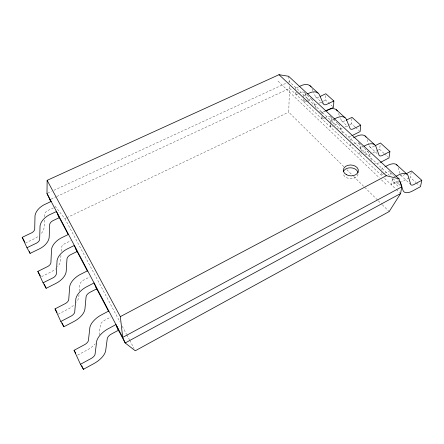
<?xml version="1.0" encoding="UTF-8"?>
<svg xmlns="http://www.w3.org/2000/svg" width="444" height="444" viewBox="0 0 444 444"><rect width="100%" height="100%" fill="white"/><g stroke="black" fill="none" stroke-linecap="round" stroke-linejoin="round"><path stroke-width="0.33" stroke-dasharray="2.22 1.67" d="M44.35 220.107L44.167 226.801A15.29 10.084 -23.2 0 1 40.437 234.426M44.444 216.761L44.5 214.752A5.267 3.546 -24.9 0 1 47.98 210.467L53.435 207.914M321.7 118.776L321.772 116.084M321.845 113.387L321.883 112.043M322.2 116.483L322.128 119.181L324.353 118.098M322.272 113.792L322.311 112.443L325.23 111.033M332.556 106.438L325.613 100.1L325.779 95.01M343.878 166.733L288.728 112.171L289.555 85.686M330.297 126.928L330.38 124.903M330.491 122.205L330.575 120.185M330.847 124.642L330.736 127.339L332.417 126.512M330.874 123.97L331.019 120.596L333.372 119.447M60.933 255.344L60.689 260.034A16.017 9.901 -24.9 0 1 57.648 266.727M61.144 251.326L61.322 247.974A5.517 3.485 -26.4 0 1 65.007 243.556L70.746 240.77M355.056 126.962L351.515 123.732L351.898 118.62M350.455 143.862L350.299 145.882L353.74 144.145M350.71 140.487L350.81 139.138L353.818 137.629M79.021 294.572L78.854 296.575A16.828 9.629 -26.4 0 1 76.451 302.225M79.298 291.236L79.842 284.554A5.794 3.391 -27.7 0 1 83.766 280.003L89.743 276.978M359.956 152.103L359.707 154.801L361.444 153.907M360.206 149.406L360.328 148.057L362.759 146.82M99.162 334.954L100.344 325.041A6.105 3.252 -29 0 1 104.523 320.34L110.817 317.022M384.066 153.43L379.631 149.384L380.269 144.272M381.485 172.411L381.124 175.103L384.082 173.537M381.84 169.725L382.018 168.381L384.815 166.916M411.205 172.239L410.267 177.334L415.889 182.462M409.102 177.961L402.686 181.402A15.052 6.96 -44.8 0 1 401.526 181.979M77.628 355.106L87.252 349.939A17.727 9.235 -27.8 0 0 95.299 343.784M405.128 174.342L403.38 175.252A5.184 2.398 -44.8 0 1 400.505 175.047L400.355 174.708M384.671 173.227L386.447 172.289A5.317 2.531 -44.3 0 1 389.582 171.933M58.092 314.241L67.893 309.196A16.828 9.629 -26.4 0 0 74.514 304.451M372.882 152.858L377.789 150.333M378.405 150.017L379.631 149.384M374.386 146.093L372.594 146.981A4.956 2.536 -45.6 0 1 369.697 146.653L369.081 145.083M363.758 152.719L364.913 152.126A5.15 2.631 -44.9 0 1 368.526 152.514L371.672 160.9M354.312 143.85L355.461 143.273A5.078 2.675 -45.2 0 1 359.074 143.706L362.126 151.548M41.531 276.656L50.35 272.289A16.017 9.901 -24.9 0 0 55.589 268.814M344.949 126.984L349.128 124.914M349.722 124.62L351.515 123.732M334.665 125.402L335.786 124.853A4.923 2.747 -45.8 0 1 339.405 125.375L342.973 133.922M324.908 117.827L327.134 116.744A4.862 2.781 -46 0 1 330.747 117.305L333.905 124.664M25.347 243.023L34.388 238.7A15.29 10.084 -23.2 0 0 39.033 235.731M319.23 103.152L322.716 101.487M323.293 101.21L325.613 100.1M307.248 100.721L304.184 102.175L304.184 100.161M307.864 100.427L309.091 99.85A4.723 2.836 -46.7 0 1 312.698 100.483L316.611 109.141M55.012 206.177L64.863 218.598L66.112 218.004M66.739 217.704L288.728 112.171M306.465 94.378L304.179 95.454L304.179 96.798M298.096 93.823L296.276 94.677L296.242 91.997M298.707 93.54L301.137 92.396A4.662 2.864 -47 0 1 304.739 93.068L308.747 101.748M51.132 199.112L56.16 196.781M56.788 196.487L289.616 88.367L382.6 176.496M298.451 86.913L296.187 87.968L296.204 89.311M47.619 193.207L51.393 191.464M53.913 190.304L285.542 83.478M288.345 82.184L289.46 81.668L389.604 175.485M344.944 120.818L344.378 121.068A4.745 2.642 -46.6 0 1 341.475 120.635L340.271 117.799M318.964 96.992L318.415 97.23A4.557 2.725 -47.5 0 1 315.512 96.709L313.653 92.591M355.561 127.422L359.107 130.658M384.56 153.879L388.006 157.026M416.4 182.928L419.469 185.731M315.69 96.931L323.132 103.796M341.636 120.851L347.857 126.584M369.852 146.864L377.367 153.785M400.649 175.247L410.461 184.299M304.412 92.568L312.371 99.989M330.436 116.816L339.099 124.892M358.78 143.229L368.237 152.042M395.204 177.167L389.776 172.111A5.317 2.531 -44.3 0 1 390.043 172.572L391.12 175.741M397.674 179.47L398.662 180.392M400.288 185.492L392.474 178.177L391.442 184.882L396.814 182.001A5.395 2.481 -44.1 0 1 399.15 181.346M393.589 182.057L398.912 187.063M384.565 178.36L395.776 188.989M396.259 189.449L399.633 192.641M278.016 81.135L379.531 178.011M381.529 179.92L387.029 185.17M346.831 169.658L353.235 175.991M353.724 176.479L377.855 200.349M378.344 200.838L381.79 204.246M382.284 204.734L389.177 211.555M64.863 218.598L119.974 322.011M122.255 326.29L126.496 334.249M126.818 334.859L129.432 339.754M129.753 340.365L133.994 348.318M311.988 88.833L313.375 91.963M338.5 113.453L340.021 117.177M367.06 139.583L368.859 144.472M391.985 178.272L392.846 180.808A15.052 6.96 -44.8 0 0 399.295 182.817M398.118 167.632L399.95 173.421M288.622 76.274L289.494 83.011M295.793 87.601L295.821 89.61M295.859 92.297L295.887 94.306M303.774 95.077L303.779 98.435M303.779 99.106L303.785 101.793M358.058 174.159A7.504 5.433 3.4 0 1 350.566 178.671A7.504 5.433 3.4 0 1 343.179 173.654M325.441 111.211A13.392 7.842 -47.2 0 1 319.591 111.738M316.517 104.251A13.22 7.909 -47.5 0 1 312.598 104.573M350.688 136.114A13.964 7.581 -46.3 0 1 346.709 136.597M342.169 128.166A13.775 7.67 -46.6 0 1 337.357 128.433M379.304 162.793A14.585 7.248 -45.4 0 1 374.447 163.287M371.134 153.713A14.386 7.359 -45.7 0 1 365.179 154.579"/><path stroke-width="0.67" d="M50.838 201.526L46.986 193.495L47.142 180.347L279.021 74.697L288.622 76.274L398.967 178.788L401.753 186.863L400.593 193.556L389.177 211.555L135.298 350.766L125.186 342.968L116.944 327.295M320.213 96.404L325.818 93.74L333.833 100.966L333.549 107.343L326.523 110.734M346.12 120.235L351.992 117.344L360.689 125.191L360.117 131.579L352.897 135.204A13.964 7.581 -46.3 0 1 351.781 135.709M374.991 145.782L380.43 142.996L389.904 151.543L388.994 157.925L381.563 161.799A14.585 7.248 -45.4 0 1 380.419 162.349M406.277 173.726L411.444 170.968L421.8 180.308L420.49 186.663L412.842 190.826A15.274 6.81 -44.5 0 1 403.03 190.382L400.405 182.229A5.395 2.481 -44.1 0 0 399.722 181.474M83.405 369.303L93.773 363.664A18.032 9.08 -28.2 0 0 105.689 350.538L107.259 338.7A6.21 3.197 -29.4 0 1 111.527 333.955L118.487 330.231L115.962 324.581L107.265 329.259A17.921 9.23 -29.4 0 0 96.714 341.042L95.044 354.39A6.216 3.13 -28.2 0 1 91.531 358.28L80.469 364.291L83.405 369.303L81.74 365.684M421.8 180.308L413.664 184.693A5.261 2.348 -44.5 0 1 410.794 184.532L407.942 175.313A15.568 7.154 -44.1 0 0 399.167 174.653L395.859 176.373M400.593 193.556L125.186 342.968L122.711 337.401L46.986 193.495M401.753 186.863L122.711 337.401L120.324 316.633L47.142 180.347M80.469 364.291L74.054 350.316L84.965 344.466A6.111 3.18 -27.8 0 0 88.406 340.62L89.904 327.2A17.616 9.385 -29 0 1 100.233 315.534L108.813 310.983M120.324 316.633L386.302 175.713L398.967 178.788M385.37 166.622L388.65 164.94A15.335 7.304 -44.3 0 1 397.452 165.74M87.629 270.729L79.421 274.908A16.722 9.779 -27.7 0 0 69.741 286.214L68.715 299.767A5.8 3.319 -26.4 0 1 65.479 303.502L55.034 308.88L60.817 321.473L63.847 326.767L73.782 321.589A17.1 9.518 -26.8 0 0 84.959 308.846L86.075 296.858A5.889 3.352 -28.1 0 1 90.071 292.257L96.737 288.844M60.817 321.473L71.401 315.956A5.894 3.28 -26.8 0 0 74.697 312.188L75.863 298.662A16.994 9.674 -28.1 0 1 85.742 287.246L94.061 282.956L97.058 289.466M389.904 151.543L382.001 155.616A5.028 2.498 -45.4 0 1 379.104 155.322L375.663 145.854A14.857 7.598 -44.9 0 0 366.816 144.794L363.975 146.204M43.068 282.811L46.17 288.311L55.694 283.533A16.262 9.829 -25.3 0 0 66.223 271.167L66.961 259.107A5.6 3.458 -26.8 0 1 70.718 254.651L77.106 251.504L74.331 245.454L66.35 249.406A16.162 9.984 -26.8 0 0 57.071 260.467L56.321 274.065A5.606 3.385 -25.4 0 1 53.219 277.728L43.068 282.811L37.834 271.401L47.852 266.439A5.522 3.413 -24.9 0 0 50.899 262.815L51.532 249.212A15.923 10.057 -26.4 0 1 60.639 238.25L68.509 234.399M353.818 137.629L357.237 135.953A14.646 7.715 -45.2 0 1 366.089 137.124M360.689 125.191L353.008 128.993A4.812 2.614 -46.3 0 1 350.105 128.594L346.176 118.953A14.208 7.937 -45.8 0 0 337.312 117.566L333.96 119.159M26.967 247.73L30.103 253.374L39.261 248.951A15.512 10.034 -23.8 0 0 49.206 236.941L49.628 224.88A5.345 3.53 -25.4 0 1 53.175 220.557L59.313 217.649L56.455 211.488L48.801 215.14A15.418 10.19 -25.3 0 0 40.049 225.868L39.644 239.471A5.345 3.458 -23.8 0 1 36.713 243.023L26.967 247.73L22.2 237.346L31.829 232.745A5.267 3.474 -23.3 0 0 34.704 229.226L35.015 215.634A15.196 10.24 -24.9 0 1 43.612 205.011L51.171 201.443M325.813 110.75L328.549 109.474A14.019 8.025 -46 0 1 337.412 110.956M333.833 100.966L326.368 104.529A4.618 2.703 -47.2 0 1 323.46 104.035L319.142 94.283A13.62 8.192 -46.7 0 0 310.289 92.624L307.609 93.839M299.583 86.386L302.242 85.198A13.442 8.258 -47 0 1 311.089 86.93M309.94 85.67L318.009 93.029M336.308 109.724L345.088 117.732M365.04 135.931L374.631 144.677M396.464 164.596L406.987 174.187M279.021 74.697L386.302 175.713M49.878 199.695L50.733 200.777M74.054 350.316L75.708 353.158M55.034 308.88L57.071 312.454M37.834 271.401L40.321 275.841M22.2 237.346L24.72 241.886M57.454 214.113L68.16 234.476M75.18 247.835L87.429 271.14M95.138 285.803L108.547 311.316M29.265 251.548L30.103 253.374M44.245 284.127L46.17 288.311M62.121 323.01L63.847 326.767M116.328 325.269L118.848 330.919M343.334 171.778A7.504 5.433 3.4 0 1 351.01 167.815A7.504 5.433 3.4 0 1 358.064 172.738M346.259 174.614A7.542 5.439 3.3 0 0 358.319 171.34A7.542 5.439 3.3 0 0 347.974 165.312A7.542 5.439 3.3 0 0 346.259 174.614"/></g></svg>
